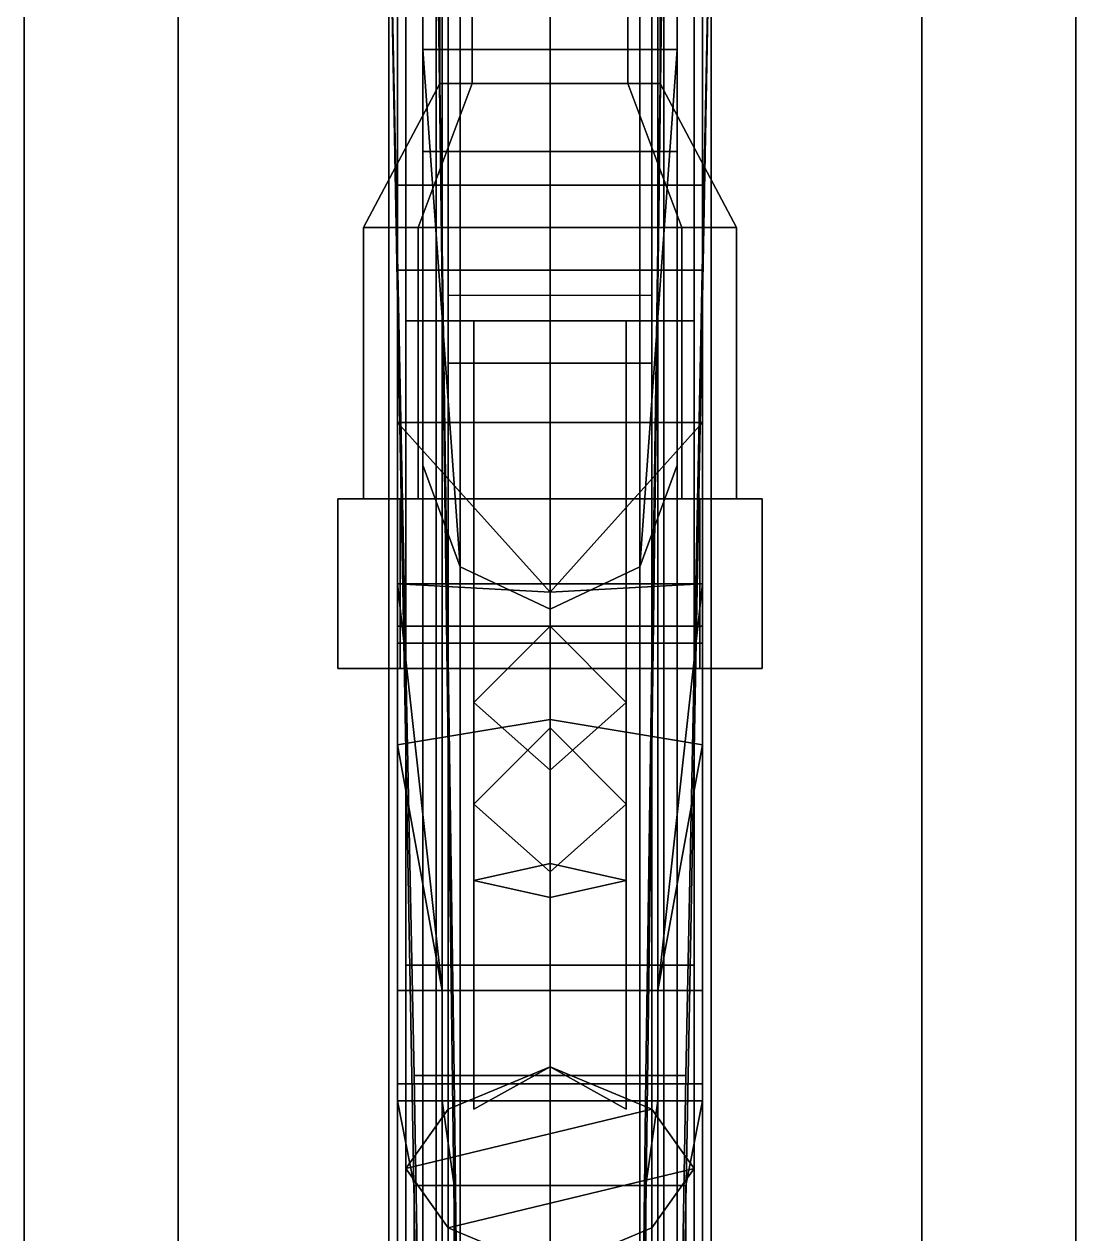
# Model space of a CAD drawing. Header units: millimetres. Extents: x -6 to 6, y -15 to 12.3.
# Drawn here: x -0.62 to 0.62, y -6.887 to -5.46 of the extents above; entities that cross this region are included whole.
import ezdxf

# ---------------------------------------------------------------- set-up
doc = ezdxf.new("R2010")
doc.units = ezdxf.units.MM
for name, color, linetype in [('ag42', 7, 'Continuous'), ('kpist', 7, 'Continuous'), ('ks_m36', 7, 'Continuous'), ('partisan_rifle', 7, 'Continuous'), ('pvg_m42', 7, 'Continuous'), ('rifles_common', 3, 'Continuous'), ('sniper', 7, 'Continuous')]:
    doc.layers.add(name, color=color, linetype=linetype)

msp = doc.modelspace()

# ---------------------------------------------------------------- linework, layer by layer
at = {"layer": 'ag42'}
for points in [[(-0.18, -3.49, 1.06), (-0.18, -5.93, 1.06), (-0.18, -5.93, 1.49), (-0.18, -3.49, 1.49)], [(0.18, -3.49, 1.06), (0.18, -5.93, 1.06), (-0.18, -5.93, 1.06), (-0.18, -3.49, 1.06)], [(-0.18, -3.49, 1.49), (-0.18, -6.12, 1.49), (-0.18, -6.12, 1.61), (-0.18, -3.49, 1.61)], [(-0.18, -3.49, 1.61), (-0.18, -6.12, 1.61), (-0.12, -6.12, 1.82), (-0.12, -3.59, 1.82)], [(0.12, -6.12, 1.82), (0.18, -6.12, 1.61), (0.18, -3.49, 1.61), (0.12, -3.59, 1.82)], [(0.18, -5.93, 1.49), (0.18, -5.93, 1.06), (0.18, -3.49, 1.06), (0.18, -3.49, 1.49)], [(0.18, -6.12, 1.61), (0.18, -6.12, 1.49), (0.18, -3.49, 1.49), (0.18, -3.49, 1.61)], [(-0.12, -3.59, 1.82), (-0.12, -6.12, 1.82), (0.12, -6.12, 1.82), (0.12, -3.59, 1.82)], [(-0.12, -4.99, 0.5), (-0.12, -5.86, 0.6), (-0.12, -5.78, 1.06), (-0.12, -4.93, 1.06)], [(0.12, -5.78, 1.06), (0.12, -5.86, 0.6), (0.12, -4.99, 0.5), (0.12, -4.93, 1.06)], [(0.12, -4.99, 0.5), (0.12, -5.86, 0.6), (-0.12, -5.86, 0.6), (-0.12, -4.99, 0.5)], [(-0.12, -5.78, 1.06), (-0.12, -5.86, 0.6), (0.12, -5.86, 0.6), (0.12, -5.78, 1.06)], [(-0.18, -5.93, 1.06), (-0.18, -6.12, 1.19), (-0.18, -6.12, 1.49), (-0.18, -5.93, 1.49)], [(0.18, -5.93, 1.06), (0, -6.13, 1.15), (0, -6.13, 1.15), (-0.18, -5.93, 1.06)], [(-0.18, -5.93, 1.06), (0, -6.13, 1.15), (0, -6.13, 1.15), (-0.18, -6.12, 1.19)], [(0.18, -5.93, 1.06), (0.18, -6.12, 1.19), (0.18, -6.12, 1.19), (0, -6.13, 1.15)], [(0.18, -6.12, 1.49), (0.18, -6.12, 1.19), (0.18, -5.93, 1.06), (0.18, -5.93, 1.49)], [(-0.18, -6.12, 1.19), (-0.18, -6.31, 1.27), (-0.18, -6.12, 1.49)], [(-0.1273, -6.12, 1.8273), (-0.18, -6.12, 1.7), (-0.18, -6.19, 1.7), (-0.1273, -6.19, 1.8273)], [(0, -6.13, 1.15), (0, -6.28, 1.2), (-0.18, -6.31, 1.27), (-0.18, -6.12, 1.19)], [(-0.1273, -6.12, 1.8273), (-0.12, -6.12, 1.82), (-0.18, -6.12, 1.61), (-0.18, -6.12, 1.7)], [(-0.18, -6.12, 1.7), (-0.18, -6.12, 1.49), (-0.18, -6.6, 1.41), (-0.18, -6.19, 1.7)], [(-0.18, -6.31, 1.27), (-0.1273, -6.6, 1.2827), (-0.18, -6.12, 1.49)], [(-0.1273, -6.6, 1.2827), (-0.18, -6.6, 1.41), (-0.18, -6.12, 1.49)], [(0, -6.12, 1.88), (-0.1273, -6.12, 1.8273), (-0.1273, -6.19, 1.8273), (0, -6.19, 1.88)], [(0, -6.12, 1.88), (0.1273, -6.12, 1.8273), (-0.1273, -6.12, 1.8273), (0, -6.12, 1.88)], [(-0.12, -6.12, 1.82), (-0.1273, -6.12, 1.8273), (0.1273, -6.12, 1.8273), (0.12, -6.12, 1.82)], [(0.1273, -6.12, 1.8273), (0, -6.12, 1.88), (0, -6.19, 1.88), (0.1273, -6.19, 1.8273)], [(0.18, -6.12, 1.19), (0.18, -6.31, 1.27), (0, -6.28, 1.2), (0, -6.13, 1.15)], [(0.1273, -6.12, 1.8273), (0.18, -6.12, 1.7), (0.18, -6.12, 1.61), (0.12, -6.12, 1.82)], [(0.18, -6.12, 1.7), (0.1273, -6.12, 1.8273), (0.1273, -6.19, 1.8273), (0.18, -6.19, 1.7)], [(0.18, -6.12, 1.49), (0.1273, -6.6, 1.2827), (0.18, -6.31, 1.27), (0.18, -6.12, 1.49)], [(0.18, -6.12, 1.49), (0.18, -6.6, 1.41), (0.1273, -6.6, 1.2827), (0.18, -6.12, 1.49)], [(0.18, -6.12, 1.49), (0.18, -6.31, 1.27), (0.18, -6.12, 1.19), (0.18, -6.12, 1.49)], [(0.18, -6.12, 1.49), (0.18, -6.12, 1.7), (0.18, -6.19, 1.7), (0.18, -6.6, 1.41)], [(-0.1273, -6.19, 1.8273), (-0.18, -6.19, 1.7), (-0.18, -9.39, 1.65), (-0.1273, -9.39, 1.7773)], [(-0.18, -6.19, 1.7), (-0.18, -6.6, 1.41), (-0.18, -9.39, 1.51), (-0.18, -9.39, 1.65)], [(0, -6.19, 1.88), (-0.1273, -6.19, 1.8273), (-0.1273, -9.39, 1.7773), (0, -9.39, 1.83)], [(0.1273, -6.19, 1.8273), (0, -6.19, 1.88), (0, -9.39, 1.83), (0.1273, -9.39, 1.7773)], [(0.18, -6.19, 1.7), (0.1273, -6.19, 1.8273), (0.1273, -9.39, 1.7773), (0.18, -9.39, 1.65)], [(0.18, -6.6, 1.41), (0.18, -6.19, 1.7), (0.18, -9.39, 1.65), (0.18, -9.39, 1.51)], [(0, -6.28, 1.2), (0, -6.6, 1.23), (-0.1273, -6.6, 1.2827), (-0.18, -6.31, 1.27)], [(0.18, -6.31, 1.27), (0.1273, -6.6, 1.2827), (0, -6.6, 1.23), (0, -6.28, 1.2)], [(-0.18, -6.6, 1.41), (-0.1273, -6.6, 1.2827), (-0.1273, -9.39, 1.3827), (-0.18, -9.39, 1.51)], [(-0.1273, -6.6, 1.2827), (0, -6.6, 1.23), (0, -9.39, 1.33), (-0.1273, -9.39, 1.3827)], [(0, -6.6, 1.23), (0.1273, -6.6, 1.2827), (0.1273, -9.39, 1.3827), (0, -9.39, 1.33)], [(0.1273, -6.6, 1.2827), (0.18, -6.6, 1.41), (0.18, -9.39, 1.51), (0.1273, -9.39, 1.3827)]]:
    msp.add_3dface(points, dxfattribs=at)
at = {"layer": 'kpist'}
for points in [[(-0.1273, -3.43, 0.1273), (-0.18, -3.43), (-0.18, -6.73), (-0.1273, -6.73, 0.1273)], [(-0.18, -3.43), (-0.1273, -3.43, -0.1273), (-0.1273, -6.73, -0.1273), (-0.18, -6.73)], [(0, -3.43, 0.18), (-0.1273, -3.43, 0.1273), (-0.1273, -6.73, 0.1273), (0, -6.73, 0.18)], [(-0.1273, -3.43, -0.1273), (0, -3.43, -0.18), (0, -6.73, -0.18), (-0.1273, -6.73, -0.1273)], [(0.1273, -3.43, 0.1273), (0, -3.43, 0.18), (0, -6.73, 0.18), (0.1273, -6.73, 0.1273)], [(0, -3.43, -0.18), (0.1273, -3.43, -0.1273), (0.1273, -6.73, -0.1273), (0, -6.73, -0.18)], [(0.18, -3.43), (0.1273, -3.43, 0.1273), (0.1273, -6.73, 0.1273), (0.18, -6.73)], [(0.1273, -3.43, -0.1273), (0.18, -3.43), (0.18, -6.73), (0.1273, -6.73, -0.1273)], [(-0.18, -3.84, -0.53), (-0.18, -5.65, -0.53), (-0.18, -3.91), (-0.18, -3.7, -0.23)], [(0.18, -3.91), (0.18, -5.65, -0.53), (0.18, -3.84, -0.53), (0.18, -3.7, -0.23)], [(0.18, -3.84, -0.53), (0.18, -5.65, -0.53), (-0.18, -5.65, -0.53), (-0.18, -3.84, -0.53)], [(-0.18, -5.65, -0.53), (-0.18, -5.65, -0.53), (-0.18, -5.65), (-0.18, -3.91)], [(0.18, -5.65), (0.18, -5.65, -0.53), (0.18, -5.65, -0.53), (0.18, -3.91)], [(-0.18, -5.65, -0.53), (-0.18, -5.75, -0.53), (-0.18, -5.75), (-0.18, -5.65)], [(0.18, -5.65, -0.53), (0.18, -5.75, -0.53), (-0.18, -5.75, -0.53), (-0.18, -5.65, -0.53)], [(0.18, -5.75), (0.18, -5.75, -0.53), (0.18, -5.65, -0.53), (0.18, -5.65)], [(-0.18, -5.75), (-0.18, -5.75, -0.53), (0.18, -5.75, -0.53), (0.18, -5.75)], [(-0.18, -6.17, -0.46), (-0.18, -6.71, -0.31), (-0.18, -6.71, -0.08), (-0.18, -6.17, -0.08)], [(0.18, -6.17, -0.08), (0.18, -6.17, -0.46), (-0.18, -6.17, -0.46), (-0.18, -6.17, -0.08)], [(0.18, -6.17, -0.46), (0.18, -6.71, -0.31), (-0.18, -6.71, -0.31), (-0.18, -6.17, -0.46)], [(0.18, -6.71, -0.08), (0.18, -6.71, -0.31), (0.18, -6.17, -0.46), (0.18, -6.17, -0.08)], [(-0.18, -6.71, -0.08), (-0.18, -6.71, -0.31), (0.18, -6.71, -0.31), (0.18, -6.71, -0.08)], [(-0.1131, -6.83, -0.1131), (-0.16, -6.83), (-0.18, -6.73), (-0.1273, -6.73, -0.1273)], [(-0.16, -6.83), (-0.1131, -6.83, 0.1131), (-0.1273, -6.73, 0.1273), (-0.18, -6.73)], [(0, -6.83, -0.16), (-0.1131, -6.83, -0.1131), (-0.1273, -6.73, -0.1273), (0, -6.73, -0.18)], [(-0.1131, -6.83, 0.1131), (0, -6.83, 0.16), (0, -6.73, 0.18), (-0.1273, -6.73, 0.1273)], [(0.1131, -6.83, -0.1131), (0, -6.83, -0.16), (0, -6.73, -0.18), (0.1273, -6.73, -0.1273)], [(0, -6.83, 0.16), (0.1131, -6.83, 0.1131), (0.1273, -6.73, 0.1273), (0, -6.73, 0.18)], [(0.16, -6.83), (0.1131, -6.83, -0.1131), (0.1273, -6.73, -0.1273), (0.18, -6.73)], [(0.1131, -6.83, 0.1131), (0.16, -6.83), (0.18, -6.73), (0.1273, -6.73, 0.1273)], [(-0.1131, -6.83, 0.1131), (-0.16, -6.83), (-0.16, -8.66), (-0.1131, -8.66, 0.1131)], [(-0.16, -6.83), (-0.1131, -6.83, -0.1131), (-0.1131, -8.66, -0.1131), (-0.16, -8.66)], [(0, -6.83, 0.16), (-0.1131, -6.83, 0.1131), (-0.1131, -8.66, 0.1131), (0, -8.66, 0.16)], [(-0.1131, -6.83, -0.1131), (0, -6.83, -0.16), (0, -8.66, -0.16), (-0.1131, -8.66, -0.1131)], [(0.1131, -6.83, 0.1131), (0, -6.83, 0.16), (0, -8.66, 0.16), (0.1131, -8.66, 0.1131)], [(0, -6.83, -0.16), (0.1131, -6.83, -0.1131), (0.1131, -8.66, -0.1131), (0, -8.66, -0.16)], [(0.16, -6.83), (0.1131, -6.83, 0.1131), (0.1131, -8.66, 0.1131), (0.16, -8.66)], [(0.1131, -6.83, -0.1131), (0.16, -6.83), (0.16, -8.66), (0.1131, -8.66, -0.1131)]]:
    msp.add_3dface(points, dxfattribs=at)
at = {"layer": 'kpist', "color": 3}
for points in [[(-0.12, -5.75, -2.35), (-0.12, -6.17, -2.35), (-0.12, -6.17, -0.13), (-0.12, -5.75, -0.13)], [(0.12, -5.75, -0.13), (0.12, -5.75, -2.35), (-0.12, -5.75, -2.35), (-0.12, -5.75, -0.13)], [(0.12, -5.75, -2.35), (0.12, -6.17, -2.35), (-0.12, -6.17, -2.35), (-0.12, -5.75, -2.35)], [(0.12, -6.17, -0.13), (0.12, -6.17, -2.35), (0.12, -5.75, -2.35), (0.12, -5.75, -0.13)], [(-0.12, -6.17, -0.13), (-0.12, -6.17, -2.35), (0.12, -6.17, -2.35), (0.12, -6.17, -0.13)]]:
    msp.add_3dface(points, dxfattribs=at)
at = {"layer": 'ks_m36'}
for points in [[(-0.4384, -1.33, 7.7184), (-0.62, -1.33, 7.28), (-0.62, -7.07, 7.28), (-0.4384, -7.07, 7.7184)], [(-0.62, -1.33, 7.28), (-0.4384, -1.33, 6.8416), (-0.4384, -7.07, 6.8416), (-0.62, -7.07, 7.28)], [(0, -1.33, 7.9), (-0.4384, -1.33, 7.7184), (-0.4384, -7.07, 7.7184), (0, -7.07, 7.9)], [(-0.4384, -1.33, 6.8416), (0, -1.33, 6.66), (0, -7.07, 6.66), (-0.4384, -7.07, 6.8416)], [(0.4384, -1.33, 7.7184), (0, -1.33, 7.9), (0, -7.07, 7.9), (0.4384, -7.07, 7.7184)], [(0, -1.33, 6.66), (0.4384, -1.33, 6.8416), (0.4384, -7.07, 6.8416), (0, -7.07, 6.66)], [(0.62, -1.33, 7.28), (0.4384, -1.33, 7.7184), (0.4384, -7.07, 7.7184), (0.62, -7.07, 7.28)], [(0.4384, -1.33, 6.8416), (0.62, -1.33, 7.28), (0.62, -7.07, 7.28), (0.4384, -7.07, 6.8416)]]:
    msp.add_3dface(points, dxfattribs=at)
at = {"layer": 'partisan_rifle'}
for points in [[(-0.1344, -5.23, 0.1544), (-0.19, -5.23, 0.02), (-0.13, -8.49, 0.03), (-0.0919, -8.49, 0.1219)], [(-0.19, -5.23, -0.23), (-0.1344, -5.23, -0.3644), (-0.1131, -6.7, -0.3131), (-0.16, -6.7, -0.2)], [(-0.19, -5.23, 0.02), (-0.19, -5.23, 0.02), (-0.16, -6.7, -0.2), (-0.13, -8.49, 0.03)], [(-0.19, -5.23, 0.02), (-0.19, -5.23, -0.23), (-0.16, -6.7, -0.2)], [(0, -5.23, 0.21), (-0.1344, -5.23, 0.1544), (-0.0919, -8.49, 0.1219), (0, -8.49, 0.16)], [(-0.1344, -5.23, -0.3644), (0, -5.23, -0.42), (0, -6.7, -0.36), (-0.1131, -6.7, -0.3131)], [(0.1344, -5.23, 0.1544), (0, -5.23, 0.21), (0, -8.49, 0.16), (0.0919, -8.49, 0.1219)], [(0, -5.23, -0.42), (0.1344, -5.23, -0.3644), (0.1131, -6.7, -0.3131), (0, -6.7, -0.36)], [(0.19, -5.23, 0.02), (0.1344, -5.23, 0.1544), (0.0919, -8.49, 0.1219), (0.13, -8.49, 0.03)], [(0.1344, -5.23, -0.3644), (0.19, -5.23, -0.23), (0.16, -6.7, -0.2), (0.1131, -6.7, -0.3131)], [(0.19, -5.23, 0.02), (0.19, -5.23, 0.02), (0.13, -8.49, 0.03), (0.16, -6.7, -0.2)], [(0.19, -5.23, -0.23), (0.19, -5.23, 0.02), (0.16, -6.7, -0.2)], [(-0.16, -6.7, -0.2), (-0.1131, -6.7, -0.3131), (-0.0919, -8.49, -0.2619), (-0.13, -8.49, -0.17)], [(-0.16, -6.7, -0.2), (-0.16, -6.7, -0.2), (-0.13, -8.49, -0.17), (-0.13, -8.49, 0.03)], [(-0.1131, -6.7, -0.3131), (0, -6.7, -0.36), (0, -8.49, -0.3), (-0.0919, -8.49, -0.2619)], [(0, -6.7, -0.36), (0.1131, -6.7, -0.3131), (0.0919, -8.49, -0.2619), (0, -8.49, -0.3)], [(0.1131, -6.7, -0.3131), (0.16, -6.7, -0.2), (0.13, -8.49, -0.17), (0.0919, -8.49, -0.2619)], [(0.16, -6.7, -0.2), (0.16, -6.7, -0.2), (0.13, -8.49, 0.03), (0.13, -8.49, -0.17)]]:
    msp.add_3dface(points, dxfattribs=at)
at = {"layer": 'pvg_m42'}
for points in [[(-0.1202, -5.81, 1.74), (-0.17, -5.81, 1.78), (-0.17, -3.88, 1.78), (-0.1202, -3.88, 1.74)], [(-0.17, -5.81, 1.78), (-0.1202, -5.81, 1.82), (-0.1202, -3.88, 1.82), (-0.17, -3.88, 1.78)], [(0, -5.81, 1.7), (-0.1202, -5.81, 1.74), (-0.1202, -3.88, 1.74), (0, -3.88, 1.7)], [(-0.1202, -5.81, 1.82), (0, -5.81, 1.85), (0, -3.88, 1.85), (-0.1202, -3.88, 1.82)], [(0.1202, -5.81, 1.74), (0, -5.81, 1.7), (0, -3.88, 1.7), (0.1202, -3.88, 1.74)], [(0, -5.81, 1.85), (0.1202, -5.81, 1.82), (0.1202, -3.88, 1.82), (0, -3.88, 1.85)], [(0.17, -5.81, 1.78), (0.1202, -5.81, 1.74), (0.1202, -3.88, 1.74), (0.17, -3.88, 1.78)], [(0.1202, -5.81, 1.82), (0.17, -5.81, 1.78), (0.17, -3.88, 1.78), (0.1202, -3.88, 1.82)], [(-0.19, -4.53, 2.2), (-0.1344, -4.53, 2.0656), (-0.1344, -8.37, 2.0656), (-0.19, -8.37, 2.2)], [(-0.1344, -4.53, 2.3344), (-0.19, -4.53, 2.2), (-0.19, -8.37, 2.2), (-0.1344, -8.37, 2.3344)], [(0, -4.53, 2.39), (-0.1344, -4.53, 2.3344), (-0.1344, -8.37, 2.3344), (0, -8.37, 2.39)], [(-0.1344, -4.53, 2.0656), (0, -4.53, 2.01), (0, -8.37, 2.01), (-0.1344, -8.37, 2.0656)], [(0.1344, -4.53, 2.3344), (0, -4.53, 2.39), (0, -8.37, 2.39), (0.1344, -8.37, 2.3344)], [(0, -4.53, 2.01), (0.1344, -4.53, 2.0656), (0.1344, -8.37, 2.0656), (0, -8.37, 2.01)], [(0.1344, -4.53, 2.0656), (0.19, -4.53, 2.2), (0.19, -8.37, 2.2), (0.1344, -8.37, 2.0656)], [(0.19, -4.53, 2.2), (0.1344, -4.53, 2.3344), (0.1344, -8.37, 2.3344), (0.19, -8.37, 2.2)], [(-0.1202, -5.81, 1.82), (-0.17, -5.81, 1.78), (-0.17, -6.57, 1.84), (-0.1202, -6.57, 1.9602)], [(-0.17, -5.81, 1.78), (-0.1202, -5.81, 1.74), (-0.1202, -6.57, 1.7198), (-0.17, -6.57, 1.84)], [(0, -5.81, 1.85), (-0.1202, -5.81, 1.82), (-0.1202, -6.57, 1.9602), (0, -6.57, 2.01)], [(-0.1202, -5.81, 1.74), (0, -5.81, 1.7), (0, -6.57, 1.67), (-0.1202, -6.57, 1.7198)], [(0, -6.17, 1.37), (-0.09, -6.26, 1.42), (-0.09, -5.81, 1.78), (0, -5.81, 1.7)], [(-0.09, -6.26, 1.42), (0, -6.34, 1.46), (0, -5.81, 1.85), (-0.09, -5.81, 1.78)], [(0.1202, -5.81, 1.82), (0, -5.81, 1.85), (0, -6.57, 2.01), (0.1202, -6.57, 1.9602)], [(0, -5.81, 1.7), (0.1202, -5.81, 1.74), (0.1202, -6.57, 1.7198), (0, -6.57, 1.67)], [(0.09, -6.26, 1.42), (0, -6.17, 1.37), (0, -5.81, 1.7), (0.09, -5.81, 1.78)], [(0, -6.34, 1.46), (0.09, -6.26, 1.42), (0.09, -5.81, 1.78), (0, -5.81, 1.85)], [(0.17, -5.81, 1.78), (0.1202, -5.81, 1.82), (0.1202, -6.57, 1.9602), (0.17, -6.57, 1.84)], [(0.1202, -5.81, 1.74), (0.17, -5.81, 1.78), (0.17, -6.57, 1.84), (0.1202, -6.57, 1.7198)], [(0, -6.29, 0.77), (-0.09, -6.38, 0.77), (-0.09, -6.26, 1.42), (0, -6.17, 1.37)], [(0.09, -6.38, 0.77), (0, -6.29, 0.77), (0, -6.17, 1.37), (0.09, -6.26, 1.42)], [(-0.09, -6.38, 0.77), (0, -6.46, 0.78), (0, -6.34, 1.46), (-0.09, -6.26, 1.42)], [(0, -6.46, 0.78), (0.09, -6.38, 0.77), (0.09, -6.26, 1.42), (0, -6.34, 1.46)], [(0, -6.45, 0.59), (-0.09, -6.47, 0.68), (-0.09, -6.38, 0.77), (0, -6.29, 0.77)], [(0.09, -6.47, 0.68), (0, -6.45, 0.59), (0, -6.29, 0.77), (0.09, -6.38, 0.77)], [(-0.09, -6.47, 0.68), (0, -6.49, 0.77), (0, -6.46, 0.78), (-0.09, -6.38, 0.77)], [(0, -6.49, 0.77), (0.09, -6.47, 0.68), (0.09, -6.38, 0.77), (0, -6.46, 0.78)], [(-0.09, -6.47, 0.68), (0, -6.45, 0.59), (0, -6.69, 0.59), (-0.09, -6.74, 0.68)], [(0, -6.45, 0.59), (0.09, -6.47, 0.68), (0.09, -6.74, 0.68), (0, -6.69, 0.59)], [(0, -6.49, 0.77), (-0.09, -6.47, 0.68), (-0.09, -6.74, 0.68), (0, -6.69, 0.77)], [(0.09, -6.47, 0.68), (0, -6.49, 0.77), (0, -6.69, 0.77), (0.09, -6.74, 0.68)], [(-0.1202, -6.57, 1.9602), (-0.17, -6.57, 1.84), (-0.17, -10.09, 1.84), (-0.1202, -10.09, 1.9602)], [(-0.17, -6.57, 1.84), (-0.1202, -6.57, 1.7198), (-0.1202, -10.09, 1.7198), (-0.17, -10.09, 1.84)], [(0, -6.57, 2.01), (-0.1202, -6.57, 1.9602), (-0.1202, -10.09, 1.9602), (0, -10.09, 2.01)], [(-0.1202, -6.57, 1.7198), (0, -6.57, 1.67), (0, -10.09, 1.67), (-0.1202, -10.09, 1.7198)], [(0.1202, -6.57, 1.9602), (0, -6.57, 2.01), (0, -10.09, 2.01), (0.1202, -10.09, 1.9602)], [(0, -6.57, 1.67), (0.1202, -6.57, 1.7198), (0.1202, -10.09, 1.7198), (0, -10.09, 1.67)], [(0.17, -6.57, 1.84), (0.1202, -6.57, 1.9602), (0.1202, -10.09, 1.9602), (0.17, -10.09, 1.84)], [(0.1202, -6.57, 1.7198), (0.17, -6.57, 1.84), (0.17, -10.09, 1.84), (0.1202, -10.09, 1.7198)], [(0.1202, -6.74, 0.59), (-0.17, -6.81, 0.59), (-0.1202, -6.74, 0.59), (0, -6.69, 0.59)], [(0, -6.69, 0.59), (-0.1202, -6.74, 0.59), (-0.1202, -6.74, 1.7198), (0, -6.69, 1.67)], [(0.1202, -6.74, 0.59), (0, -6.69, 0.59), (0, -6.69, 1.67), (0.1202, -6.74, 1.7198)], [(-0.1202, -6.74, 0.59), (-0.17, -6.81, 0.59), (-0.17, -6.81, 1.84), (-0.1202, -6.74, 1.7198)], [(0.17, -6.81, 0.59), (-0.1202, -6.88, 0.59), (-0.17, -6.81, 0.59), (0.1202, -6.74, 0.59)], [(0.17, -6.81, 0.59), (0.1202, -6.74, 0.59), (0.1202, -6.74, 1.7198), (0.17, -6.81, 1.84)], [(-0.17, -6.81, 0.59), (-0.1202, -6.88, 0.59), (-0.1202, -6.88, 1.7198), (-0.17, -6.81, 1.84)], [(0.1202, -6.88, 0.59), (0, -6.93, 0.59), (-0.1202, -6.88, 0.59), (0.17, -6.81, 0.59)], [(0.1202, -6.88, 0.59), (0.17, -6.81, 0.59), (0.17, -6.81, 1.84), (0.1202, -6.88, 1.7198)], [(-0.1202, -6.88, 0.59), (0, -6.93, 0.59), (0, -6.93, 1.67), (-0.1202, -6.88, 1.7198)], [(0, -6.93, 0.59), (0.1202, -6.88, 0.59), (0.1202, -6.88, 1.7198), (0, -6.93, 1.67)]]:
    msp.add_3dface(points, dxfattribs=at)
at = {"layer": 'rifles_common', "color": 2}
for points in [[(-0.15, -4.42, -0.5), (-0.15, -5.49, -0.43), (-0.15, -5.49, 0.01), (-0.15, -4.42, 0.01)], [(0, -4.48, -0.57), (0, -5.49, -0.5), (-0.15, -5.49, -0.43), (-0.15, -4.42, -0.5)], [(0.15, -5.49, -0.43), (0, -5.49, -0.5), (0, -4.48, -0.57), (0.15, -4.42, -0.5)], [(0.15, -5.49, 0.01), (0.15, -5.49, -0.43), (0.15, -4.42, -0.5), (0.15, -4.42, 0.01)]]:
    msp.add_3dface(points, dxfattribs=at)
at = {"layer": 'rifles_common'}
for points in [[(-0.1061, -5.22, 0.1161), (-0.15, -5.22, 0.01), (-0.15, -5.49, 0.01), (-0.1061, -5.49, 0.1161)], [(0, -5.22, 0.16), (-0.1061, -5.22, 0.1161), (-0.1061, -5.49, 0.1161), (0, -5.49, 0.16)], [(0.1061, -5.22, 0.1161), (0, -5.22, 0.16), (0, -5.49, 0.16), (0.1061, -5.49, 0.1161)], [(0.15, -5.22, 0.01), (0.1061, -5.22, 0.1161), (0.1061, -5.49, 0.1161), (0.15, -5.49, 0.01)], [(-0.1061, -5.49, 0.1161), (-0.15, -5.49, 0.01), (-0.15, -5.61, 0.07), (-0.1061, -5.61, 0.1761)], [(-0.15, -5.49, -0.43), (0, -5.49, -0.5), (0, -6.15, -0.43), (-0.1061, -6.1, -0.3861)], [(-0.15, -5.49, -0.43), (-0.15, -5.49, -0.43), (-0.1061, -6.1, -0.3861), (-0.15, -5.98, -0.28)], [(-0.15, -5.49, 0.01), (-0.15, -5.49, -0.43), (-0.15, -5.98, -0.28), (-0.15, -5.61, 0.07)], [(0, -5.49, 0.16), (-0.1061, -5.49, 0.1161), (-0.1061, -5.61, 0.1761), (0, -5.61, 0.22)], [(0.1061, -5.49, 0.1161), (0, -5.49, 0.16), (0, -5.61, 0.22), (0.1061, -5.61, 0.1761)], [(0, -5.49, -0.5), (0.15, -5.49, -0.43), (0.1061, -6.1, -0.3861), (0, -6.15, -0.43)], [(0.15, -5.49, 0.01), (0.1061, -5.49, 0.1161), (0.1061, -5.61, 0.1761), (0.15, -5.61, 0.07)], [(0.15, -5.49, -0.43), (0.15, -5.49, -0.43), (0.15, -5.98, -0.28), (0.1061, -6.1, -0.3861)], [(0.15, -5.49, -0.43), (0.15, -5.49, 0.01), (0.15, -5.61, 0.07), (0.15, -5.98, -0.28)], [(-0.15, -5.61, 0.07), (-0.15, -5.98, -0.28), (-0.15, -8.95, -0.18), (-0.15, -8.95, -0.01)], [(-0.1061, -5.61, 0.1761), (-0.15, -5.61, 0.07), (-0.15, -8.95, -0.01), (-0.1061, -8.95, 0.0961)], [(0, -5.61, 0.22), (-0.1061, -5.61, 0.1761), (-0.1061, -8.95, 0.0961), (0, -8.95, 0.14)], [(0.1061, -5.61, 0.1761), (0, -5.61, 0.22), (0, -8.95, 0.14), (0.1061, -8.95, 0.0961)], [(0.15, -5.61, 0.07), (0.1061, -5.61, 0.1761), (0.1061, -8.95, 0.0961), (0.15, -8.95, -0.01)], [(0.15, -5.98, -0.28), (0.15, -5.61, 0.07), (0.15, -8.95, -0.01), (0.15, -8.95, -0.18)], [(-0.15, -5.98, -0.28), (-0.1061, -6.1, -0.3861), (-0.1061, -8.95, -0.2861), (-0.15, -8.95, -0.18)], [(0.1061, -6.1, -0.3861), (0.15, -5.98, -0.28), (0.15, -8.95, -0.18), (0.1061, -8.95, -0.2861)], [(-0.1061, -6.1, -0.3861), (0, -6.15, -0.43), (0, -8.95, -0.33), (-0.1061, -8.95, -0.2861)], [(0, -6.15, -0.43), (0.1061, -6.1, -0.3861), (0.1061, -8.95, -0.2861), (0, -8.95, -0.33)]]:
    msp.add_3dface(points, dxfattribs=at)
at = {"layer": 'sniper'}
for points in [[(-0.0919, -4.24, 0.5819), (-0.13, -4.24, 0.49), (-0.13, -5.53, 0.49), (-0.0919, -5.53, 0.5819)], [(-0.13, -4.24, 0.49), (-0.0919, -4.24, 0.3981), (-0.0919, -5.53, 0.3981), (-0.13, -5.53, 0.49)], [(0, -4.24, 0.62), (-0.0919, -4.24, 0.5819), (-0.0919, -5.53, 0.5819), (0, -5.53, 0.62)], [(-0.0919, -4.24, 0.3981), (0, -4.24, 0.36), (0, -5.53, 0.36), (-0.0919, -5.53, 0.3981)], [(0.0919, -4.24, 0.5819), (0, -4.24, 0.62), (0, -5.53, 0.62), (0.0919, -5.53, 0.5819)], [(0, -4.24, 0.36), (0.0919, -4.24, 0.3981), (0.0919, -5.53, 0.3981), (0, -5.53, 0.36)], [(0.13, -4.24, 0.49), (0.0919, -4.24, 0.5819), (0.0919, -5.53, 0.5819), (0.13, -5.53, 0.49)], [(0.0919, -4.24, 0.3981), (0.13, -4.24, 0.49), (0.13, -5.53, 0.49), (0.0919, -5.53, 0.3981)], [(-0.1556, -5.7, 0.3344), (-0.22, -5.7, 0.49), (-0.13, -5.53, 0.49), (-0.0919, -5.53, 0.3981)], [(-0.22, -5.7, 0.49), (-0.1556, -5.7, 0.6456), (-0.0919, -5.53, 0.5819), (-0.13, -5.53, 0.49)], [(0, -5.7, 0.27), (-0.1556, -5.7, 0.3344), (-0.0919, -5.53, 0.3981), (0, -5.53, 0.36)], [(-0.1556, -5.7, 0.6456), (0, -5.7, 0.71), (0, -5.53, 0.62), (-0.0919, -5.53, 0.5819)], [(0.1556, -5.7, 0.3344), (0, -5.7, 0.27), (0, -5.53, 0.36), (0.0919, -5.53, 0.3981)], [(0, -5.7, 0.71), (0.1556, -5.7, 0.6456), (0.0919, -5.53, 0.5819), (0, -5.53, 0.62)], [(0.22, -5.7, 0.49), (0.1556, -5.7, 0.3344), (0.0919, -5.53, 0.3981), (0.13, -5.53, 0.49)], [(0.1556, -5.7, 0.6456), (0.22, -5.7, 0.49), (0.13, -5.53, 0.49), (0.0919, -5.53, 0.5819)], [(-0.1556, -5.7, 0.6456), (-0.22, -5.7, 0.49), (-0.22, -6.02, 0.49), (-0.1556, -6.02, 0.6456)], [(-0.22, -5.7, 0.49), (-0.1556, -5.7, 0.3344), (-0.1556, -6.02, 0.3344), (-0.22, -6.02, 0.49)], [(0, -5.7, 0.71), (-0.1556, -5.7, 0.6456), (-0.1556, -6.02, 0.6456), (0, -6.02, 0.71)], [(-0.1556, -5.7, 0.3344), (0, -5.7, 0.27), (0, -6.02, 0.27), (-0.1556, -6.02, 0.3344)], [(0.1556, -5.7, 0.6456), (0, -5.7, 0.71), (0, -6.02, 0.71), (0.1556, -6.02, 0.6456)], [(0, -5.7, 0.27), (0.1556, -5.7, 0.3344), (0.1556, -6.02, 0.3344), (0, -6.02, 0.27)], [(0.22, -5.7, 0.49), (0.1556, -5.7, 0.6456), (0.1556, -6.02, 0.6456), (0.22, -6.02, 0.49)], [(0.1556, -5.7, 0.3344), (0.22, -5.7, 0.49), (0.22, -6.02, 0.49), (0.1556, -6.02, 0.3344)], [(-0.1768, -6.02, 0.6668), (-0.25, -6.02, 0.49), (-0.25, -6.22, 0.49), (-0.1768, -6.22, 0.6668)], [(-0.25, -6.02, 0.49), (-0.1768, -6.02, 0.3132), (-0.1768, -6.22, 0.3132), (-0.25, -6.22, 0.49)], [(-0.1556, -6.02, 0.6456), (-0.22, -6.02, 0.49), (-0.25, -6.02, 0.49), (-0.1768, -6.02, 0.6668)], [(-0.22, -6.02, 0.49), (-0.1556, -6.02, 0.3344), (-0.1768, -6.02, 0.3132), (-0.25, -6.02, 0.49)], [(0, -6.02, 0.74), (-0.1768, -6.02, 0.6668), (-0.1768, -6.22, 0.6668), (0, -6.22, 0.74)], [(-0.1768, -6.02, 0.3132), (0, -6.02, 0.24), (0, -6.22, 0.24), (-0.1768, -6.22, 0.3132)], [(0, -6.02, 0.71), (-0.1556, -6.02, 0.6456), (-0.1768, -6.02, 0.6668), (0, -6.02, 0.74)], [(-0.1556, -6.02, 0.3344), (0, -6.02, 0.27), (0, -6.02, 0.24), (-0.1768, -6.02, 0.3132)], [(0.1768, -6.02, 0.6668), (0, -6.02, 0.74), (0, -6.22, 0.74), (0.1768, -6.22, 0.6668)], [(0, -6.02, 0.24), (0.1768, -6.02, 0.3132), (0.1768, -6.22, 0.3132), (0, -6.22, 0.24)], [(0, -6.02, 0.27), (0.1556, -6.02, 0.3344), (0.1768, -6.02, 0.3132), (0, -6.02, 0.24)], [(0.1556, -6.02, 0.6456), (0, -6.02, 0.71), (0, -6.02, 0.74), (0.1768, -6.02, 0.6668)], [(0.1556, -6.02, 0.3344), (0.22, -6.02, 0.49), (0.25, -6.02, 0.49), (0.1768, -6.02, 0.3132)], [(0.22, -6.02, 0.49), (0.1556, -6.02, 0.6456), (0.1768, -6.02, 0.6668), (0.25, -6.02, 0.49)], [(0.25, -6.02, 0.49), (0.1768, -6.02, 0.6668), (0.1768, -6.22, 0.6668), (0.25, -6.22, 0.49)], [(0.1768, -6.02, 0.3132), (0.25, -6.02, 0.49), (0.25, -6.22, 0.49), (0.1768, -6.22, 0.3132)], [(0, -6.22, 0.74), (-0.1768, -6.22, 0.6668), (-0.25, -6.22, 0.49), (0.1768, -6.22, 0.6668)], [(0.1768, -6.22, 0.6668), (-0.25, -6.22, 0.49), (-0.1768, -6.22, 0.3132), (0.25, -6.22, 0.49)], [(0.25, -6.22, 0.49), (-0.1768, -6.22, 0.3132), (0, -6.22, 0.24), (0.1768, -6.22, 0.3132)]]:
    msp.add_3dface(points, dxfattribs=at)

doc.saveas('drawing.dxf')
